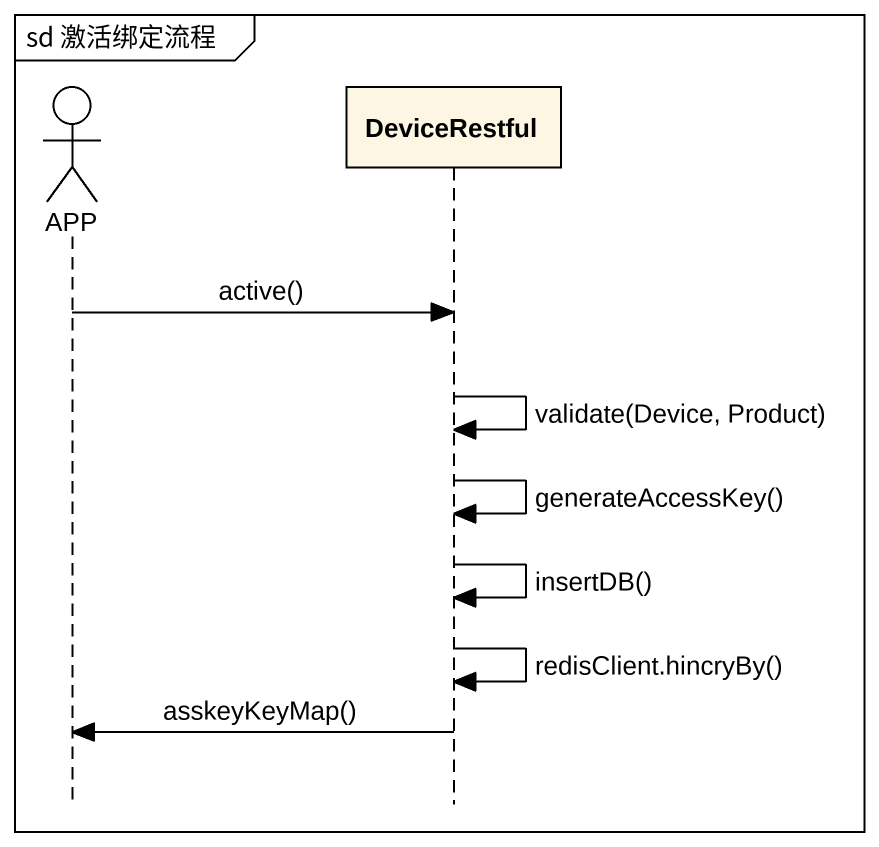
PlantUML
@startuml
mainframe sd 激活绑定流程
hide footbox
actor APP
participant DeviceRestful

APP -> DeviceRestful : active()
DeviceRestful -> DeviceRestful : validate(Device, Product)
DeviceRestful -> DeviceRestful : generateAccessKey()
DeviceRestful -> DeviceRestful : insertDB()
DeviceRestful -> DeviceRestful : redisClient.hincryBy()
DeviceRestful -> APP : asskeyKeyMap()
@enduml
